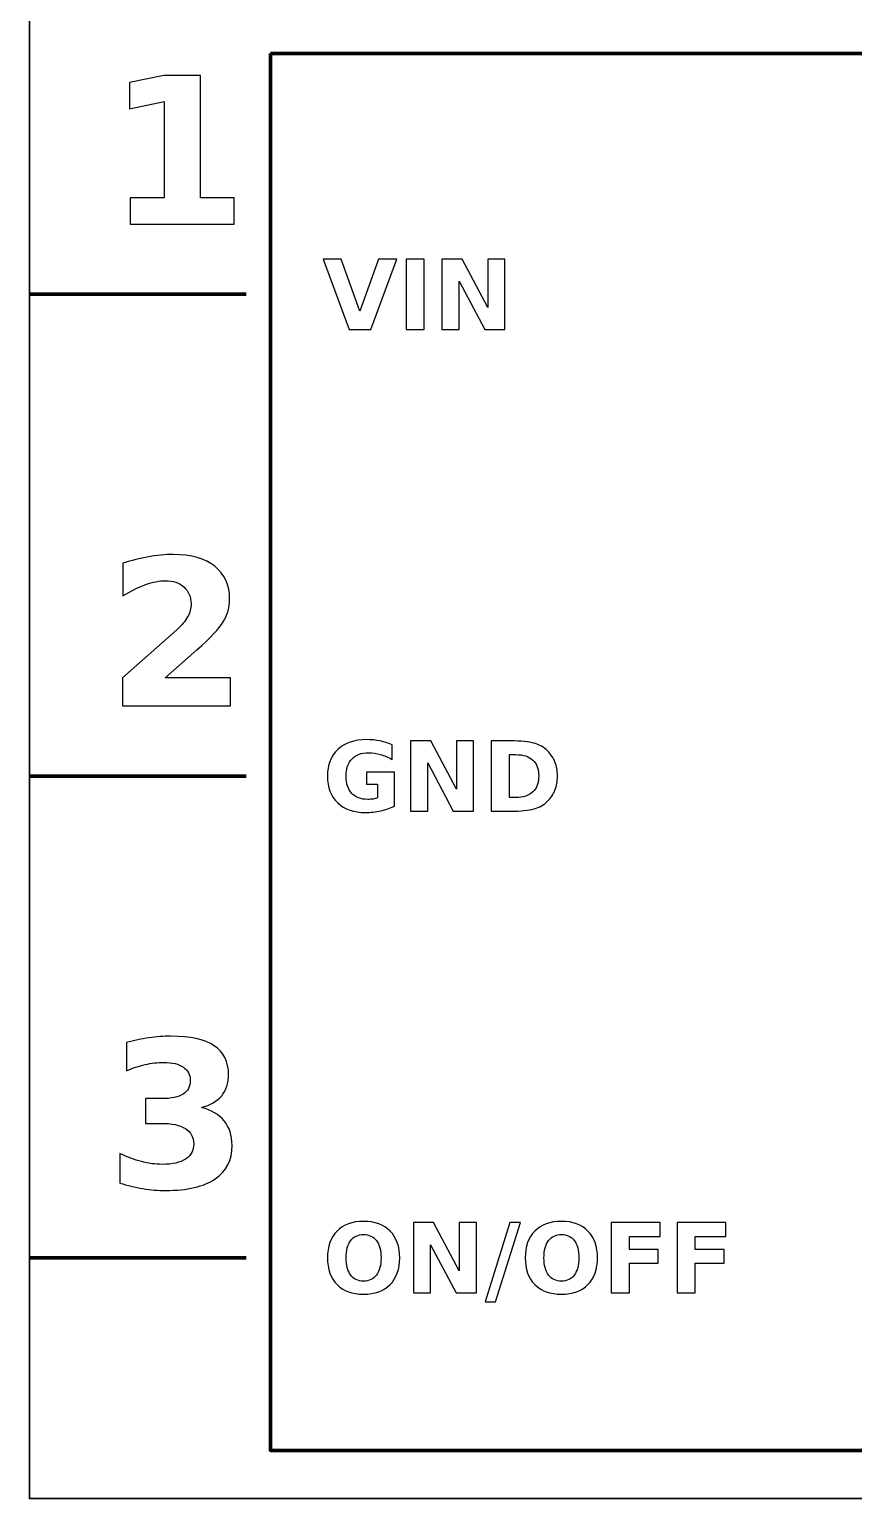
# Model space of a CAD drawing. Header units: centimetres. Extents: x -12.5 to -8.5, y -17.35 to -12.35.
# Drawn here: x -12.5 to -10.79, y -17.35 to -14.3 of the extents above; entities that cross this region are included whole.
import ezdxf

# ---------------------------------------------------------------- set-up
doc = ezdxf.new("R2010")
doc.units = ezdxf.units.CM
doc.header["$MEASUREMENT"] = 0
doc.layers.add('Layer 1', color=7, linetype='Continuous')

msp = doc.modelspace()

# ---------------------------------------------------------------- linework, layer by layer
at = {"layer": 'Layer 1', "color": 7, "lineweight": 35}
msp.add_open_spline([(-12.5, -12.35), (-12.5, -12.35), (-8.5, -12.35), (-8.5, -12.35), (-8.5, -12.35), (-8.5, -12.35), (-8.5, -17.35), (-8.5, -17.35), (-8.5, -17.35), (-8.5, -17.35), (-12.5, -17.35), (-12.5, -17.35), (-12.5, -17.35), (-12.5, -17.35), (-12.5, -12.35), (-12.5, -12.35)], degree=3, knots=[0, 0, 0, 0, 0.25, 0.25, 0.25, 0.25, 0.5, 0.5, 0.5, 0.5, 0.75, 0.75, 0.75, 0.75, 1, 1, 1, 1], dxfattribs=at)
at = {"layer": 'Layer 1', "color": 250, "lineweight": 100}
msp.add_open_spline([(-12, -14.35), (-12, -14.35), (-9, -14.35), (-9, -14.35), (-9, -14.35), (-9, -14.35), (-9, -17.25), (-9, -17.25), (-9, -17.25), (-9, -17.25), (-12, -17.25), (-12, -17.25), (-12, -17.25), (-12, -17.25), (-12, -14.35), (-12, -14.35)], degree=3, knots=[0, 0, 0, 0, 0.25, 0.25, 0.25, 0.25, 0.5, 0.5, 0.5, 0.5, 0.75, 0.75, 0.75, 0.75, 1, 1, 1, 1], dxfattribs=at)
at = {"layer": 'Layer 1', "color": 250}
for points, knots in [([(-12.29076, -14.64935), (-12.29076, -14.64935), (-12.22049, -14.64935), (-12.22049, -14.64935), (-12.22049, -14.64935), (-12.22049, -14.64935), (-12.22049, -14.44989), (-12.22049, -14.44989), (-12.22049, -14.44989), (-12.22049, -14.44989), (-12.29259, -14.46478), (-12.29259, -14.46478), (-12.29259, -14.46478), (-12.29259, -14.46478), (-12.29259, -14.41059), (-12.29259, -14.41059), (-12.29259, -14.41059), (-12.29259, -14.41059), (-12.22091, -14.3957), (-12.22091, -14.3957), (-12.22091, -14.3957), (-12.22091, -14.3957), (-12.14528, -14.3957), (-12.14528, -14.3957), (-12.14528, -14.3957), (-12.14528, -14.3957), (-12.14528, -14.64935), (-12.14528, -14.64935), (-12.14528, -14.64935), (-12.14528, -14.64935), (-12.075, -14.64935), (-12.075, -14.64935), (-12.075, -14.64935), (-12.075, -14.64935), (-12.075, -14.70431), (-12.075, -14.70431), (-12.075, -14.70431), (-12.075, -14.70431), (-12.29076, -14.70431), (-12.29076, -14.70431), (-12.29076, -14.70431), (-12.29076, -14.70431), (-12.29076, -14.64935), (-12.29076, -14.64935)], [0, 0, 0, 0, 0.0909091, 0.0909091, 0.0909091, 0.0909091, 0.1818182, 0.1818182, 0.1818182, 0.1818182, 0.2727273, 0.2727273, 0.2727273, 0.2727273, 0.3636364, 0.3636364, 0.3636364, 0.3636364, 0.4545455, 0.4545455, 0.4545455, 0.4545455, 0.5454545, 0.5454545, 0.5454545, 0.5454545, 0.6363636, 0.6363636, 0.6363636, 0.6363636, 0.7272727, 0.7272727, 0.7272727, 0.7272727, 0.8181818, 0.8181818, 0.8181818, 0.8181818, 0.9090909, 0.9090909, 0.9090909, 0.9090909, 1, 1, 1, 1]), ([(-11.8907, -14.7771), (-11.8907, -14.7771), (-11.8529, -14.7771), (-11.8529, -14.7771), (-11.8529, -14.7771), (-11.8529, -14.7771), (-11.81424, -14.8847), (-11.81424, -14.8847), (-11.81424, -14.8847), (-11.81424, -14.8847), (-11.77567, -14.7771), (-11.77567, -14.7771), (-11.77567, -14.7771), (-11.77567, -14.7771), (-11.73787, -14.7771), (-11.73787, -14.7771), (-11.73787, -14.7771), (-11.73787, -14.7771), (-11.79187, -14.9229), (-11.79187, -14.9229), (-11.79187, -14.9229), (-11.79187, -14.9229), (-11.8367, -14.9229), (-11.8367, -14.9229), (-11.8367, -14.9229), (-11.8367, -14.9229), (-11.8907, -14.7771), (-11.8907, -14.7771)], [0, 0, 0, 0, 0.1428571, 0.1428571, 0.1428571, 0.1428571, 0.2857143, 0.2857143, 0.2857143, 0.2857143, 0.4285714, 0.4285714, 0.4285714, 0.4285714, 0.5714286, 0.5714286, 0.5714286, 0.5714286, 0.7142857, 0.7142857, 0.7142857, 0.7142857, 0.8571429, 0.8571429, 0.8571429, 0.8571429, 1, 1, 1, 1]), ([(-11.7185, -14.7771), (-11.7185, -14.7771), (-11.6809, -14.7771), (-11.6809, -14.7771), (-11.6809, -14.7771), (-11.6809, -14.7771), (-11.6809, -14.9229), (-11.6809, -14.9229), (-11.6809, -14.9229), (-11.6809, -14.9229), (-11.7185, -14.9229), (-11.7185, -14.9229), (-11.7185, -14.9229), (-11.7185, -14.9229), (-11.7185, -14.7771), (-11.7185, -14.7771)], [0, 0, 0, 0, 0.25, 0.25, 0.25, 0.25, 0.5, 0.5, 0.5, 0.5, 0.75, 0.75, 0.75, 0.75, 1, 1, 1, 1]), ([(-11.6441, -14.7771), (-11.6441, -14.7771), (-11.6021, -14.7771), (-11.6021, -14.7771), (-11.6021, -14.7771), (-11.6021, -14.7771), (-11.54907, -14.8771), (-11.54907, -14.8771), (-11.54907, -14.8771), (-11.54907, -14.8771), (-11.54907, -14.7771), (-11.54907, -14.7771), (-11.54907, -14.7771), (-11.54907, -14.7771), (-11.51344, -14.7771), (-11.51344, -14.7771), (-11.51344, -14.7771), (-11.51344, -14.7771), (-11.51344, -14.9229), (-11.51344, -14.9229), (-11.51344, -14.9229), (-11.51344, -14.9229), (-11.55544, -14.9229), (-11.55544, -14.9229), (-11.55544, -14.9229), (-11.55544, -14.9229), (-11.60847, -14.8229), (-11.60847, -14.8229), (-11.60847, -14.8229), (-11.60847, -14.8229), (-11.60847, -14.9229), (-11.60847, -14.9229), (-11.60847, -14.9229), (-11.60847, -14.9229), (-11.6441, -14.9229), (-11.6441, -14.9229), (-11.6441, -14.9229), (-11.6441, -14.9229), (-11.6441, -14.7771), (-11.6441, -14.7771)], [0, 0, 0, 0, 0.1, 0.1, 0.1, 0.1, 0.2, 0.2, 0.2, 0.2, 0.3, 0.3, 0.3, 0.3, 0.4, 0.4, 0.4, 0.4, 0.5, 0.5, 0.5, 0.5, 0.6, 0.6, 0.6, 0.6, 0.7, 0.7, 0.7, 0.7, 0.8, 0.8, 0.8, 0.8, 0.9, 0.9, 0.9, 0.9, 1, 1, 1, 1]), ([(-12.21837, -15.64582), (-12.21837, -15.64582), (-12.08255, -15.64582), (-12.08255, -15.64582), (-12.08255, -15.64582), (-12.08255, -15.64582), (-12.08255, -15.70431), (-12.08255, -15.70431), (-12.08255, -15.70431), (-12.08255, -15.70431), (-12.30685, -15.70431), (-12.30685, -15.70431), (-12.30685, -15.70431), (-12.30685, -15.70431), (-12.30685, -15.64582), (-12.30685, -15.64582), (-12.30685, -15.64582), (-12.30685, -15.64582), (-12.19417, -15.54641), (-12.19417, -15.54641), (-12.19417, -15.54641), (-12.18408, -15.53731), (-12.17667, -15.52842), (-12.17187, -15.51974), (-12.17187, -15.51974), (-12.16701, -15.51106), (-12.16461, -15.50203), (-12.16461, -15.49264), (-12.16461, -15.49264), (-12.16461, -15.47818), (-12.16948, -15.46654), (-12.17921, -15.45772), (-12.17921, -15.45772), (-12.18888, -15.4489), (-12.20179, -15.44453), (-12.21795, -15.44453), (-12.21795, -15.44453), (-12.23036, -15.44453), (-12.24391, -15.44721), (-12.25866, -15.4525), (-12.25866, -15.4525), (-12.2734, -15.45779), (-12.28921, -15.46569), (-12.306, -15.47614), (-12.306, -15.47614), (-12.306, -15.47614), (-12.306, -15.40833), (-12.306, -15.40833), (-12.306, -15.40833), (-12.28808, -15.40241), (-12.27037, -15.39789), (-12.25287, -15.39479), (-12.25287, -15.39479), (-12.23537, -15.39168), (-12.21823, -15.39013), (-12.20137, -15.39013), (-12.20137, -15.39013), (-12.16447, -15.39013), (-12.13575, -15.39824), (-12.11529, -15.41454), (-12.11529, -15.41454), (-12.09483, -15.43077), (-12.0846, -15.45342), (-12.0846, -15.48256), (-12.0846, -15.48256), (-12.0846, -15.49935), (-12.08897, -15.51501), (-12.09765, -15.52955), (-12.09765, -15.52955), (-12.10633, -15.54408), (-12.1246, -15.56355), (-12.1524, -15.58796), (-12.1524, -15.58796), (-12.1524, -15.58796), (-12.21837, -15.64582), (-12.21837, -15.64582)], [0, 0, 0, 0, 0.0526316, 0.0526316, 0.0526316, 0.0526316, 0.1052632, 0.1052632, 0.1052632, 0.1052632, 0.1578947, 0.1578947, 0.1578947, 0.1578947, 0.2105263, 0.2105263, 0.2105263, 0.2105263, 0.2631579, 0.2631579, 0.2631579, 0.2631579, 0.3157895, 0.3157895, 0.3157895, 0.3157895, 0.3684211, 0.3684211, 0.3684211, 0.3684211, 0.4210526, 0.4210526, 0.4210526, 0.4210526, 0.4736842, 0.4736842, 0.4736842, 0.4736842, 0.5263158, 0.5263158, 0.5263158, 0.5263158, 0.5789474, 0.5789474, 0.5789474, 0.5789474, 0.6315789, 0.6315789, 0.6315789, 0.6315789, 0.6842105, 0.6842105, 0.6842105, 0.6842105, 0.7368421, 0.7368421, 0.7368421, 0.7368421, 0.7894737, 0.7894737, 0.7894737, 0.7894737, 0.8421053, 0.8421053, 0.8421053, 0.8421053, 0.8947368, 0.8947368, 0.8947368, 0.8947368, 0.9473684, 0.9473684, 0.9473684, 0.9473684, 1, 1, 1, 1]), ([(-11.74224, -15.91207), (-11.7516, -15.91663), (-11.76134, -15.92003), (-11.77144, -15.92233), (-11.77144, -15.92233), (-11.78154, -15.9246), (-11.79194, -15.92573), (-11.8027, -15.92573), (-11.8027, -15.92573), (-11.82697, -15.92573), (-11.8462, -15.91893), (-11.8604, -15.90537), (-11.8604, -15.90537), (-11.8746, -15.8918), (-11.8817, -15.8734), (-11.8817, -15.85013), (-11.8817, -15.85013), (-11.8817, -15.82663), (-11.87447, -15.80817), (-11.86004, -15.79467), (-11.86004, -15.79467), (-11.84557, -15.7812), (-11.82577, -15.77447), (-11.80064, -15.77447), (-11.80064, -15.77447), (-11.79094, -15.77447), (-11.78164, -15.77537), (-11.77274, -15.7772), (-11.77274, -15.7772), (-11.76387, -15.77903), (-11.75547, -15.78173), (-11.7476, -15.7853), (-11.7476, -15.7853), (-11.7476, -15.7853), (-11.7476, -15.81547), (-11.7476, -15.81547), (-11.7476, -15.81547), (-11.75574, -15.81083), (-11.76384, -15.8074), (-11.77187, -15.80513), (-11.77187, -15.80513), (-11.7799, -15.80283), (-11.78797, -15.8017), (-11.79604, -15.8017), (-11.79604, -15.8017), (-11.81104, -15.8017), (-11.82257, -15.8059), (-11.83067, -15.81427), (-11.83067, -15.81427), (-11.83877, -15.82263), (-11.84284, -15.8346), (-11.84284, -15.85013), (-11.84284, -15.85013), (-11.84284, -15.86557), (-11.83894, -15.8775), (-11.8311, -15.8859), (-11.8311, -15.8859), (-11.8233, -15.8943), (-11.8122, -15.8985), (-11.7978, -15.8985), (-11.7978, -15.8985), (-11.7939, -15.8985), (-11.79027, -15.89827), (-11.7869, -15.89777), (-11.7869, -15.89777), (-11.78354, -15.89727), (-11.78054, -15.8965), (-11.77787, -15.89547), (-11.77787, -15.89547), (-11.77787, -15.89547), (-11.77787, -15.86713), (-11.77787, -15.86713), (-11.77787, -15.86713), (-11.77787, -15.86713), (-11.8008, -15.86713), (-11.8008, -15.86713), (-11.8008, -15.86713), (-11.8008, -15.86713), (-11.8008, -15.84193), (-11.8008, -15.84193), (-11.8008, -15.84193), (-11.8008, -15.84193), (-11.74224, -15.84193), (-11.74224, -15.84193), (-11.74224, -15.84193), (-11.74224, -15.84193), (-11.74224, -15.91207), (-11.74224, -15.91207)], [0, 0, 0, 0, 0.0454545, 0.0454545, 0.0454545, 0.0454545, 0.0909091, 0.0909091, 0.0909091, 0.0909091, 0.1363636, 0.1363636, 0.1363636, 0.1363636, 0.1818182, 0.1818182, 0.1818182, 0.1818182, 0.2272727, 0.2272727, 0.2272727, 0.2272727, 0.2727273, 0.2727273, 0.2727273, 0.2727273, 0.3181818, 0.3181818, 0.3181818, 0.3181818, 0.3636364, 0.3636364, 0.3636364, 0.3636364, 0.4090909, 0.4090909, 0.4090909, 0.4090909, 0.4545455, 0.4545455, 0.4545455, 0.4545455, 0.5, 0.5, 0.5, 0.5, 0.5454545, 0.5454545, 0.5454545, 0.5454545, 0.5909091, 0.5909091, 0.5909091, 0.5909091, 0.6363636, 0.6363636, 0.6363636, 0.6363636, 0.6818182, 0.6818182, 0.6818182, 0.6818182, 0.7272727, 0.7272727, 0.7272727, 0.7272727, 0.7727273, 0.7727273, 0.7727273, 0.7727273, 0.8181818, 0.8181818, 0.8181818, 0.8181818, 0.8636364, 0.8636364, 0.8636364, 0.8636364, 0.9090909, 0.9090909, 0.9090909, 0.9090909, 0.9545455, 0.9545455, 0.9545455, 0.9545455, 1, 1, 1, 1]), ([(-11.70913, -15.7771), (-11.70913, -15.7771), (-11.66713, -15.7771), (-11.66713, -15.7771), (-11.66713, -15.7771), (-11.66713, -15.7771), (-11.6141, -15.8771), (-11.6141, -15.8771), (-11.6141, -15.8771), (-11.6141, -15.8771), (-11.6141, -15.7771), (-11.6141, -15.7771), (-11.6141, -15.7771), (-11.6141, -15.7771), (-11.57847, -15.7771), (-11.57847, -15.7771), (-11.57847, -15.7771), (-11.57847, -15.7771), (-11.57847, -15.9229), (-11.57847, -15.9229), (-11.57847, -15.9229), (-11.57847, -15.9229), (-11.62047, -15.9229), (-11.62047, -15.9229), (-11.62047, -15.9229), (-11.62047, -15.9229), (-11.6735, -15.8229), (-11.6735, -15.8229), (-11.6735, -15.8229), (-11.6735, -15.8229), (-11.6735, -15.9229), (-11.6735, -15.9229), (-11.6735, -15.9229), (-11.6735, -15.9229), (-11.70913, -15.9229), (-11.70913, -15.9229), (-11.70913, -15.9229), (-11.70913, -15.9229), (-11.70913, -15.7771), (-11.70913, -15.7771)], [0, 0, 0, 0, 0.1, 0.1, 0.1, 0.1, 0.2, 0.2, 0.2, 0.2, 0.3, 0.3, 0.3, 0.3, 0.4, 0.4, 0.4, 0.4, 0.5, 0.5, 0.5, 0.5, 0.6, 0.6, 0.6, 0.6, 0.7, 0.7, 0.7, 0.7, 0.8, 0.8, 0.8, 0.8, 0.9, 0.9, 0.9, 0.9, 1, 1, 1, 1]), ([(-11.54176, -15.7771), (-11.54176, -15.7771), (-11.5021, -15.7771), (-11.5021, -15.7771), (-11.5021, -15.7771), (-11.47996, -15.7771), (-11.4635, -15.77867), (-11.45266, -15.78183), (-11.45266, -15.78183), (-11.44183, -15.785), (-11.43253, -15.79033), (-11.42476, -15.7979), (-11.42476, -15.7979), (-11.41793, -15.80447), (-11.41286, -15.81207), (-11.40953, -15.82067), (-11.40953, -15.82067), (-11.40623, -15.82923), (-11.40456, -15.83897), (-11.40456, -15.84987), (-11.40456, -15.84987), (-11.40456, -15.86087), (-11.40623, -15.87067), (-11.40953, -15.8793), (-11.40953, -15.8793), (-11.41286, -15.88793), (-11.41793, -15.89553), (-11.42476, -15.9021), (-11.42476, -15.9021), (-11.4326, -15.90967), (-11.44196, -15.915), (-11.4529, -15.91817), (-11.4529, -15.91817), (-11.46383, -15.92133), (-11.48023, -15.9229), (-11.5021, -15.9229), (-11.5021, -15.9229), (-11.5021, -15.9229), (-11.54176, -15.9229), (-11.54176, -15.9229), (-11.54176, -15.9229), (-11.54176, -15.9229), (-11.54176, -15.7771), (-11.54176, -15.7771)], [0, 0, 0, 0, 0.0909091, 0.0909091, 0.0909091, 0.0909091, 0.1818182, 0.1818182, 0.1818182, 0.1818182, 0.2727273, 0.2727273, 0.2727273, 0.2727273, 0.3636364, 0.3636364, 0.3636364, 0.3636364, 0.4545455, 0.4545455, 0.4545455, 0.4545455, 0.5454545, 0.5454545, 0.5454545, 0.5454545, 0.6363636, 0.6363636, 0.6363636, 0.6363636, 0.7272727, 0.7272727, 0.7272727, 0.7272727, 0.8181818, 0.8181818, 0.8181818, 0.8181818, 0.9090909, 0.9090909, 0.9090909, 0.9090909, 1, 1, 1, 1]), ([(-11.50416, -15.80553), (-11.50416, -15.80553), (-11.50416, -15.89447), (-11.50416, -15.89447), (-11.50416, -15.89447), (-11.50416, -15.89447), (-11.4907, -15.89447), (-11.4907, -15.89447), (-11.4907, -15.89447), (-11.47533, -15.89447), (-11.4636, -15.89067), (-11.4555, -15.88303), (-11.4555, -15.88303), (-11.4474, -15.87543), (-11.44333, -15.86437), (-11.44333, -15.84987), (-11.44333, -15.84987), (-11.44333, -15.8354), (-11.44736, -15.8244), (-11.45543, -15.81687), (-11.45543, -15.81687), (-11.4635, -15.8093), (-11.47526, -15.80553), (-11.4907, -15.80553), (-11.4907, -15.80553), (-11.4907, -15.80553), (-11.50416, -15.80553), (-11.50416, -15.80553)], [0, 0, 0, 0, 0.1428571, 0.1428571, 0.1428571, 0.1428571, 0.2857143, 0.2857143, 0.2857143, 0.2857143, 0.4285714, 0.4285714, 0.4285714, 0.4285714, 0.5714286, 0.5714286, 0.5714286, 0.5714286, 0.7142857, 0.7142857, 0.7142857, 0.7142857, 0.8571429, 0.8571429, 0.8571429, 0.8571429, 1, 1, 1, 1]), ([(-12.14316, -16.53787), (-12.12242, -16.54323), (-12.10654, -16.55262), (-12.09575, -16.56588), (-12.09575, -16.56588), (-12.08495, -16.57922), (-12.07952, -16.59608), (-12.07952, -16.61661), (-12.07952, -16.61661), (-12.07952, -16.64723), (-12.09123, -16.67051), (-12.11465, -16.68646), (-12.11465, -16.68646), (-12.13808, -16.70233), (-12.17223, -16.71031), (-12.21717, -16.71031), (-12.21717, -16.71031), (-12.23305, -16.71031), (-12.24892, -16.70904), (-12.26487, -16.7065), (-12.26487, -16.7065), (-12.28074, -16.70396), (-12.29647, -16.70008), (-12.31207, -16.695), (-12.31207, -16.695), (-12.31207, -16.695), (-12.31207, -16.63361), (-12.31207, -16.63361), (-12.31207, -16.63361), (-12.29718, -16.64102), (-12.28243, -16.64667), (-12.26776, -16.65048), (-12.26776, -16.65048), (-12.25308, -16.65422), (-12.23862, -16.65612), (-12.22444, -16.65612), (-12.22444, -16.65612), (-12.20334, -16.65612), (-12.18719, -16.65245), (-12.17597, -16.64518), (-12.17597, -16.64518), (-12.16475, -16.63785), (-12.1591, -16.62741), (-12.1591, -16.61372), (-12.1591, -16.61372), (-12.1591, -16.59968), (-12.16489, -16.58902), (-12.17639, -16.58183), (-12.17639, -16.58183), (-12.18789, -16.57456), (-12.20489, -16.57096), (-12.22733, -16.57096), (-12.22733, -16.57096), (-12.22733, -16.57096), (-12.25915, -16.57096), (-12.25915, -16.57096), (-12.25915, -16.57096), (-12.25915, -16.57096), (-12.25915, -16.51967), (-12.25915, -16.51967), (-12.25915, -16.51967), (-12.25915, -16.51967), (-12.22571, -16.51967), (-12.22571, -16.51967), (-12.22571, -16.51967), (-12.20567, -16.51967), (-12.19085, -16.51656), (-12.18105, -16.51028), (-12.18105, -16.51028), (-12.17124, -16.504), (-12.16637, -16.49448), (-12.16637, -16.48171), (-12.16637, -16.48171), (-12.16637, -16.46986), (-12.1711, -16.46068), (-12.18062, -16.45426), (-12.18062, -16.45426), (-12.19015, -16.44777), (-12.20355, -16.44453), (-12.22091, -16.44453), (-12.22091, -16.44453), (-12.23375, -16.44453), (-12.24666, -16.44594), (-12.25979, -16.44883), (-12.25979, -16.44883), (-12.27284, -16.45172), (-12.28582, -16.45603), (-12.2988, -16.46167), (-12.2988, -16.46167), (-12.2988, -16.46167), (-12.2988, -16.40339), (-12.2988, -16.40339), (-12.2988, -16.40339), (-12.28307, -16.39895), (-12.26755, -16.39563), (-12.2521, -16.39344), (-12.2521, -16.39344), (-12.23664, -16.39126), (-12.22155, -16.39013), (-12.20666, -16.39013), (-12.20666, -16.39013), (-12.16658, -16.39013), (-12.13653, -16.39669), (-12.11663, -16.40988), (-12.11663, -16.40988), (-12.09673, -16.42301), (-12.08679, -16.44283), (-12.08679, -16.46929), (-12.08679, -16.46929), (-12.08679, -16.48728), (-12.09151, -16.5021), (-12.10104, -16.5136), (-12.10104, -16.5136), (-12.11056, -16.5251), (-12.1246, -16.53321), (-12.14316, -16.53787)], [0, 0, 0, 0, 0.0344828, 0.0344828, 0.0344828, 0.0344828, 0.0689655, 0.0689655, 0.0689655, 0.0689655, 0.1034483, 0.1034483, 0.1034483, 0.1034483, 0.137931, 0.137931, 0.137931, 0.137931, 0.1724138, 0.1724138, 0.1724138, 0.1724138, 0.2068966, 0.2068966, 0.2068966, 0.2068966, 0.2413793, 0.2413793, 0.2413793, 0.2413793, 0.2758621, 0.2758621, 0.2758621, 0.2758621, 0.3103448, 0.3103448, 0.3103448, 0.3103448, 0.3448276, 0.3448276, 0.3448276, 0.3448276, 0.3793103, 0.3793103, 0.3793103, 0.3793103, 0.4137931, 0.4137931, 0.4137931, 0.4137931, 0.4482759, 0.4482759, 0.4482759, 0.4482759, 0.4827586, 0.4827586, 0.4827586, 0.4827586, 0.5172414, 0.5172414, 0.5172414, 0.5172414, 0.5517241, 0.5517241, 0.5517241, 0.5517241, 0.5862069, 0.5862069, 0.5862069, 0.5862069, 0.6206897, 0.6206897, 0.6206897, 0.6206897, 0.6551724, 0.6551724, 0.6551724, 0.6551724, 0.6896552, 0.6896552, 0.6896552, 0.6896552, 0.7241379, 0.7241379, 0.7241379, 0.7241379, 0.7586207, 0.7586207, 0.7586207, 0.7586207, 0.7931034, 0.7931034, 0.7931034, 0.7931034, 0.8275862, 0.8275862, 0.8275862, 0.8275862, 0.862069, 0.862069, 0.862069, 0.862069, 0.8965517, 0.8965517, 0.8965517, 0.8965517, 0.9310345, 0.9310345, 0.9310345, 0.9310345, 0.9655172, 0.9655172, 0.9655172, 0.9655172, 1, 1, 1, 1]), ([(-11.8067, -16.77447), (-11.78327, -16.77447), (-11.7649, -16.78117), (-11.75164, -16.7946), (-11.75164, -16.7946), (-11.73834, -16.808), (-11.7317, -16.8265), (-11.7317, -16.85013), (-11.7317, -16.85013), (-11.7317, -16.8737), (-11.73834, -16.8922), (-11.75164, -16.9056), (-11.75164, -16.9056), (-11.7649, -16.91903), (-11.78327, -16.92573), (-11.8067, -16.92573), (-11.8067, -16.92573), (-11.83007, -16.92573), (-11.8484, -16.91903), (-11.86174, -16.9056), (-11.86174, -16.9056), (-11.87504, -16.8922), (-11.8817, -16.8737), (-11.8817, -16.85013), (-11.8817, -16.85013), (-11.8817, -16.8265), (-11.87504, -16.808), (-11.86174, -16.7946), (-11.86174, -16.7946), (-11.8484, -16.78117), (-11.83007, -16.77447), (-11.8067, -16.77447)], [0, 0, 0, 0, 0.125, 0.125, 0.125, 0.125, 0.25, 0.25, 0.25, 0.25, 0.375, 0.375, 0.375, 0.375, 0.5, 0.5, 0.5, 0.5, 0.625, 0.625, 0.625, 0.625, 0.75, 0.75, 0.75, 0.75, 0.875, 0.875, 0.875, 0.875, 1, 1, 1, 1]), ([(-11.39627, -16.77447), (-11.37284, -16.77447), (-11.35447, -16.78117), (-11.34121, -16.7946), (-11.34121, -16.7946), (-11.32791, -16.808), (-11.32127, -16.8265), (-11.32127, -16.85013), (-11.32127, -16.85013), (-11.32127, -16.8737), (-11.32791, -16.8922), (-11.34121, -16.9056), (-11.34121, -16.9056), (-11.35447, -16.91903), (-11.37284, -16.92573), (-11.39627, -16.92573), (-11.39627, -16.92573), (-11.41964, -16.92573), (-11.43797, -16.91903), (-11.45131, -16.9056), (-11.45131, -16.9056), (-11.46461, -16.8922), (-11.47127, -16.8737), (-11.47127, -16.85013), (-11.47127, -16.85013), (-11.47127, -16.8265), (-11.46461, -16.808), (-11.45131, -16.7946), (-11.45131, -16.7946), (-11.43797, -16.78117), (-11.41964, -16.77447), (-11.39627, -16.77447)], [0, 0, 0, 0, 0.125, 0.125, 0.125, 0.125, 0.25, 0.25, 0.25, 0.25, 0.375, 0.375, 0.375, 0.375, 0.5, 0.5, 0.5, 0.5, 0.625, 0.625, 0.625, 0.625, 0.75, 0.75, 0.75, 0.75, 0.875, 0.875, 0.875, 0.875, 1, 1, 1, 1]), ([(-11.8067, -16.8017), (-11.81817, -16.8017), (-11.82704, -16.80593), (-11.83337, -16.8144), (-11.83337, -16.8144), (-11.83967, -16.82287), (-11.84284, -16.83477), (-11.84284, -16.85013), (-11.84284, -16.85013), (-11.84284, -16.86547), (-11.83967, -16.87733), (-11.83337, -16.8858), (-11.83337, -16.8858), (-11.82704, -16.89427), (-11.81817, -16.8985), (-11.8067, -16.8985), (-11.8067, -16.8985), (-11.79517, -16.8985), (-11.78627, -16.89427), (-11.77994, -16.8858), (-11.77994, -16.8858), (-11.77364, -16.87733), (-11.77047, -16.86547), (-11.77047, -16.85013), (-11.77047, -16.85013), (-11.77047, -16.83477), (-11.77364, -16.82287), (-11.77994, -16.8144), (-11.77994, -16.8144), (-11.78627, -16.80593), (-11.79517, -16.8017), (-11.8067, -16.8017)], [0, 0, 0, 0, 0.125, 0.125, 0.125, 0.125, 0.25, 0.25, 0.25, 0.25, 0.375, 0.375, 0.375, 0.375, 0.5, 0.5, 0.5, 0.5, 0.625, 0.625, 0.625, 0.625, 0.75, 0.75, 0.75, 0.75, 0.875, 0.875, 0.875, 0.875, 1, 1, 1, 1]), ([(-11.70327, -16.7771), (-11.70327, -16.7771), (-11.66127, -16.7771), (-11.66127, -16.7771), (-11.66127, -16.7771), (-11.66127, -16.7771), (-11.60824, -16.8771), (-11.60824, -16.8771), (-11.60824, -16.8771), (-11.60824, -16.8771), (-11.60824, -16.7771), (-11.60824, -16.7771), (-11.60824, -16.7771), (-11.60824, -16.7771), (-11.57261, -16.7771), (-11.57261, -16.7771), (-11.57261, -16.7771), (-11.57261, -16.7771), (-11.57261, -16.9229), (-11.57261, -16.9229), (-11.57261, -16.9229), (-11.57261, -16.9229), (-11.61461, -16.9229), (-11.61461, -16.9229), (-11.61461, -16.9229), (-11.61461, -16.9229), (-11.66764, -16.8229), (-11.66764, -16.8229), (-11.66764, -16.8229), (-11.66764, -16.8229), (-11.66764, -16.9229), (-11.66764, -16.9229), (-11.66764, -16.9229), (-11.66764, -16.9229), (-11.70327, -16.9229), (-11.70327, -16.9229), (-11.70327, -16.9229), (-11.70327, -16.9229), (-11.70327, -16.7771), (-11.70327, -16.7771)], [0, 0, 0, 0, 0.1, 0.1, 0.1, 0.1, 0.2, 0.2, 0.2, 0.2, 0.3, 0.3, 0.3, 0.3, 0.4, 0.4, 0.4, 0.4, 0.5, 0.5, 0.5, 0.5, 0.6, 0.6, 0.6, 0.6, 0.7, 0.7, 0.7, 0.7, 0.8, 0.8, 0.8, 0.8, 0.9, 0.9, 0.9, 0.9, 1, 1, 1, 1]), ([(-11.5029, -16.7771), (-11.5029, -16.7771), (-11.48124, -16.7771), (-11.48124, -16.7771), (-11.48124, -16.7771), (-11.48124, -16.7771), (-11.5327, -16.94147), (-11.5327, -16.94147), (-11.5327, -16.94147), (-11.5327, -16.94147), (-11.55427, -16.94147), (-11.55427, -16.94147), (-11.55427, -16.94147), (-11.55427, -16.94147), (-11.5029, -16.7771), (-11.5029, -16.7771)], [0, 0, 0, 0, 0.25, 0.25, 0.25, 0.25, 0.5, 0.5, 0.5, 0.5, 0.75, 0.75, 0.75, 0.75, 1, 1, 1, 1]), ([(-11.39627, -16.8017), (-11.40774, -16.8017), (-11.41661, -16.80593), (-11.42294, -16.8144), (-11.42294, -16.8144), (-11.42924, -16.82287), (-11.43241, -16.83477), (-11.43241, -16.85013), (-11.43241, -16.85013), (-11.43241, -16.86547), (-11.42924, -16.87733), (-11.42294, -16.8858), (-11.42294, -16.8858), (-11.41661, -16.89427), (-11.40774, -16.8985), (-11.39627, -16.8985), (-11.39627, -16.8985), (-11.38474, -16.8985), (-11.37584, -16.89427), (-11.36951, -16.8858), (-11.36951, -16.8858), (-11.36321, -16.87733), (-11.36004, -16.86547), (-11.36004, -16.85013), (-11.36004, -16.85013), (-11.36004, -16.83477), (-11.36321, -16.82287), (-11.36951, -16.8144), (-11.36951, -16.8144), (-11.37584, -16.80593), (-11.38474, -16.8017), (-11.39627, -16.8017)], [0, 0, 0, 0, 0.125, 0.125, 0.125, 0.125, 0.25, 0.25, 0.25, 0.25, 0.375, 0.375, 0.375, 0.375, 0.5, 0.5, 0.5, 0.5, 0.625, 0.625, 0.625, 0.625, 0.75, 0.75, 0.75, 0.75, 0.875, 0.875, 0.875, 0.875, 1, 1, 1, 1]), ([(-11.29284, -16.7771), (-11.29284, -16.7771), (-11.19138, -16.7771), (-11.19138, -16.7771), (-11.19138, -16.7771), (-11.19138, -16.7771), (-11.19138, -16.80553), (-11.19138, -16.80553), (-11.19138, -16.80553), (-11.19138, -16.80553), (-11.25524, -16.80553), (-11.25524, -16.80553), (-11.25524, -16.80553), (-11.25524, -16.80553), (-11.25524, -16.83267), (-11.25524, -16.83267), (-11.25524, -16.83267), (-11.25524, -16.83267), (-11.19518, -16.83267), (-11.19518, -16.83267), (-11.19518, -16.83267), (-11.19518, -16.83267), (-11.19518, -16.8611), (-11.19518, -16.8611), (-11.19518, -16.8611), (-11.19518, -16.8611), (-11.25524, -16.8611), (-11.25524, -16.8611), (-11.25524, -16.8611), (-11.25524, -16.8611), (-11.25524, -16.9229), (-11.25524, -16.9229), (-11.25524, -16.9229), (-11.25524, -16.9229), (-11.29284, -16.9229), (-11.29284, -16.9229), (-11.29284, -16.9229), (-11.29284, -16.9229), (-11.29284, -16.7771), (-11.29284, -16.7771)], [0, 0, 0, 0, 0.1, 0.1, 0.1, 0.1, 0.2, 0.2, 0.2, 0.2, 0.3, 0.3, 0.3, 0.3, 0.4, 0.4, 0.4, 0.4, 0.5, 0.5, 0.5, 0.5, 0.6, 0.6, 0.6, 0.6, 0.7, 0.7, 0.7, 0.7, 0.8, 0.8, 0.8, 0.8, 0.9, 0.9, 0.9, 0.9, 1, 1, 1, 1]), ([(-11.15621, -16.7771), (-11.15621, -16.7771), (-11.05475, -16.7771), (-11.05475, -16.7771), (-11.05475, -16.7771), (-11.05475, -16.7771), (-11.05475, -16.80553), (-11.05475, -16.80553), (-11.05475, -16.80553), (-11.05475, -16.80553), (-11.11861, -16.80553), (-11.11861, -16.80553), (-11.11861, -16.80553), (-11.11861, -16.80553), (-11.11861, -16.83267), (-11.11861, -16.83267), (-11.11861, -16.83267), (-11.11861, -16.83267), (-11.05855, -16.83267), (-11.05855, -16.83267), (-11.05855, -16.83267), (-11.05855, -16.83267), (-11.05855, -16.8611), (-11.05855, -16.8611), (-11.05855, -16.8611), (-11.05855, -16.8611), (-11.11861, -16.8611), (-11.11861, -16.8611), (-11.11861, -16.8611), (-11.11861, -16.8611), (-11.11861, -16.9229), (-11.11861, -16.9229), (-11.11861, -16.9229), (-11.11861, -16.9229), (-11.15621, -16.9229), (-11.15621, -16.9229), (-11.15621, -16.9229), (-11.15621, -16.9229), (-11.15621, -16.7771), (-11.15621, -16.7771)], [0, 0, 0, 0, 0.1, 0.1, 0.1, 0.1, 0.2, 0.2, 0.2, 0.2, 0.3, 0.3, 0.3, 0.3, 0.4, 0.4, 0.4, 0.4, 0.5, 0.5, 0.5, 0.5, 0.6, 0.6, 0.6, 0.6, 0.7, 0.7, 0.7, 0.7, 0.8, 0.8, 0.8, 0.8, 0.9, 0.9, 0.9, 0.9, 1, 1, 1, 1])]:
    msp.add_open_spline(points, degree=3, knots=knots, dxfattribs=at)
at = {"layer": 'Layer 1', "color": 250, "lineweight": 106}
for points in [[(-12.5, -14.85), (-12.5, -14.85), (-12.05001, -14.84998), (-12.05001, -14.84998)], [(-12.5, -15.85), (-12.5, -15.85), (-12.05001, -15.84998), (-12.05001, -15.84998)], [(-12.5, -16.85), (-12.5, -16.85), (-12.05001, -16.84998), (-12.05001, -16.84998)]]:
    msp.add_open_spline(points, degree=3, dxfattribs=at)

doc.saveas('drawing.dxf')
